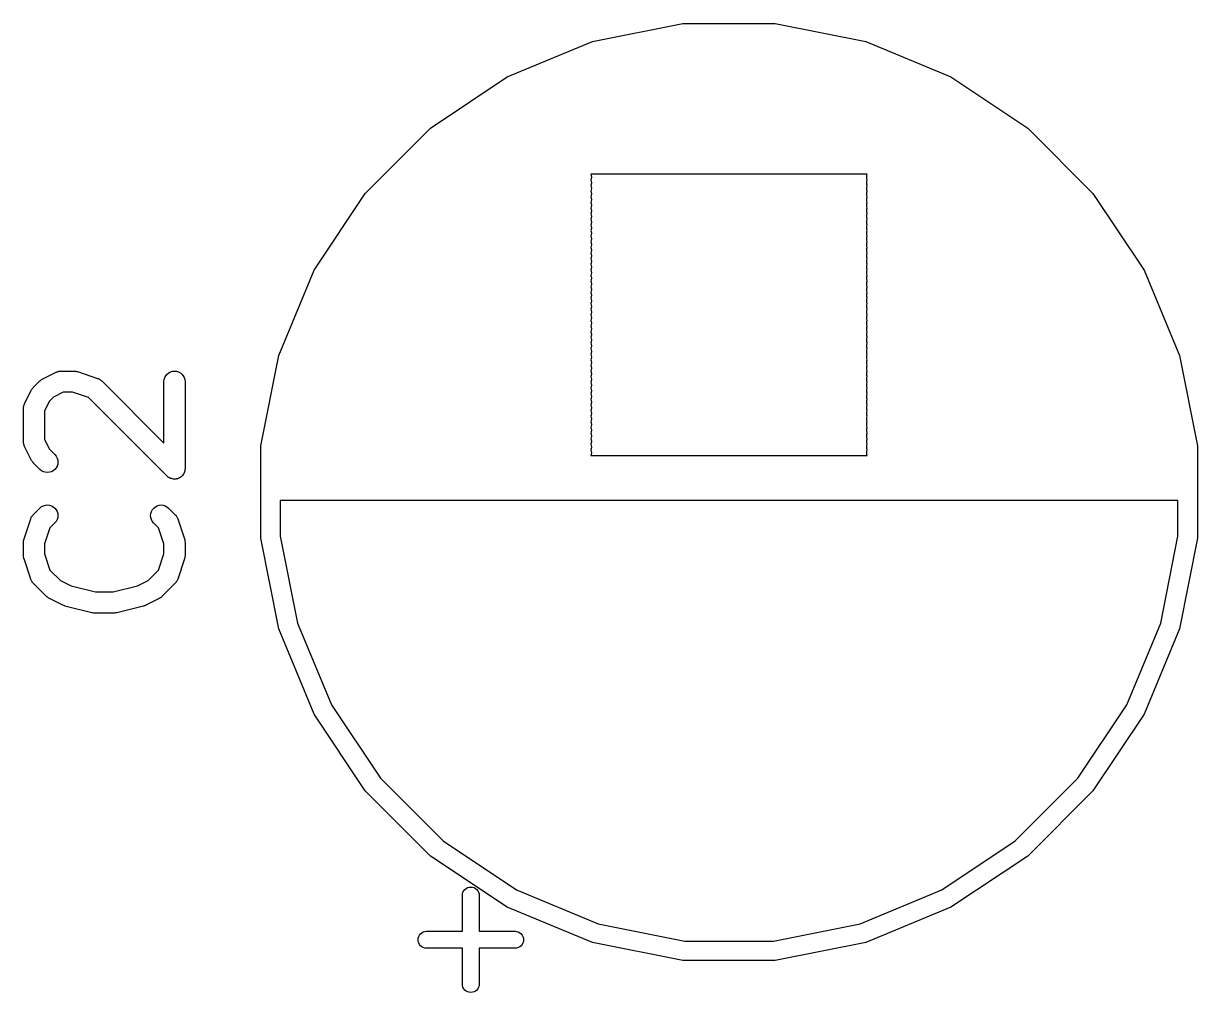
# Model space of a CAD drawing. Extents: x 2.32 to 8.97, y -5.76 to -1.53.
# Drawn here: x 6.9169 to 7.2458, y -3.2864 to -3.0149 of the extents above; entities that cross this region are included whole.
import ezdxf

# ---------------------------------------------------------------- set-up
doc = ezdxf.new("R2010")
doc.units = 0
doc.header["$MEASUREMENT"] = 0
doc.layers.add('BLACK', color=7, linetype='CONTINUOUS')

msp = doc.modelspace()

# ---------------------------------------------------------------- linework, layer by layer
at = {"layer": 'BLACK', "linetype": 'CONTINUOUS'}
for p, q in [((7.07631, -3.01998), (7.10167, -3.01493)), ((7.10167, -3.01493), (7.12753, -3.01493)), ((7.12753, -3.01493), (7.15289, -3.01998)), ((7.05243, -3.02987), (7.07631, -3.01998)), ((7.15289, -3.01998), (7.17677, -3.02987)), ((7.03093, -3.04424), (7.05243, -3.02987)), ((7.17677, -3.02987), (7.19827, -3.04424)), ((7.01265, -3.06252), (7.03093, -3.04424)), ((7.19827, -3.04424), (7.21655, -3.06252)), ((7.07588, -3.05717), (7.07598, -3.0575)), ((7.15332, -3.05717), (7.07588, -3.05717)), ((7.07598, -3.05842), (7.07588, -3.05875)), ((7.07588, -3.05875), (7.07598, -3.05907)), ((7.07598, -3.0575), (7.07603, -3.05796)), ((7.07603, -3.05796), (7.07598, -3.05842)), ((7.07598, -3.05907), (7.07603, -3.05953)), ((7.07603, -3.05953), (7.07598, -3.06)), ((7.15317, -3.05796), (7.15322, -3.0575)), ((7.15322, -3.05842), (7.15317, -3.05796)), ((7.15317, -3.05953), (7.15322, -3.05907)), ((7.15322, -3.06), (7.15317, -3.05953)), ((7.15322, -3.0575), (7.15332, -3.05717)), ((7.15332, -3.05875), (7.15322, -3.05842)), ((7.15322, -3.05907), (7.15332, -3.05875)), ((6.99828, -3.08401), (7.01265, -3.06252)), ((7.07598, -3.06), (7.07588, -3.06032)), ((7.07588, -3.06032), (7.07598, -3.06065)), ((7.07598, -3.06157), (7.07588, -3.0619)), ((7.07588, -3.0619), (7.07598, -3.06222)), ((7.07598, -3.06065), (7.07603, -3.06111)), ((7.07603, -3.06111), (7.07598, -3.06157)), ((7.07598, -3.06222), (7.07603, -3.06268)), ((7.07603, -3.06268), (7.07598, -3.06315)), ((7.15317, -3.06111), (7.15322, -3.06065)), ((7.15322, -3.06157), (7.15317, -3.06111)), ((7.15317, -3.06268), (7.15322, -3.06222)), ((7.15322, -3.06315), (7.15317, -3.06268)), ((7.15332, -3.06032), (7.15322, -3.06)), ((7.15322, -3.06065), (7.15332, -3.06032)), ((7.15332, -3.0619), (7.15322, -3.06157)), ((7.15322, -3.06222), (7.15332, -3.0619)), ((7.21655, -3.06252), (7.23092, -3.08401)), ((7.07598, -3.06315), (7.07588, -3.06347)), ((7.07588, -3.06347), (7.07598, -3.0638)), ((7.07598, -3.06472), (7.07588, -3.06505)), ((7.07588, -3.06505), (7.07598, -3.06537)), ((7.07598, -3.0638), (7.07603, -3.06426)), ((7.07603, -3.06426), (7.07598, -3.06472)), ((7.07598, -3.06537), (7.07603, -3.06583)), ((7.07603, -3.06583), (7.07598, -3.0663)), ((7.15317, -3.06426), (7.15322, -3.0638)), ((7.15322, -3.06472), (7.15317, -3.06426)), ((7.15317, -3.06583), (7.15322, -3.06537)), ((7.15322, -3.0663), (7.15317, -3.06583)), ((7.15332, -3.06347), (7.15322, -3.06315)), ((7.15322, -3.0638), (7.15332, -3.06347)), ((7.15332, -3.06505), (7.15322, -3.06472)), ((7.15322, -3.06537), (7.15332, -3.06505)), ((7.07598, -3.0663), (7.07588, -3.06662)), ((7.07588, -3.06662), (7.07598, -3.06694)), ((7.07598, -3.06787), (7.07588, -3.0682)), ((7.07588, -3.0682), (7.07598, -3.06852)), ((7.07598, -3.06945), (7.07588, -3.06977)), ((7.07598, -3.06694), (7.07603, -3.06741)), ((7.07603, -3.06741), (7.07598, -3.06787)), ((7.07598, -3.06852), (7.07603, -3.06898)), ((7.07603, -3.06898), (7.07598, -3.06945)), ((7.15317, -3.06741), (7.15322, -3.06694)), ((7.15322, -3.06787), (7.15317, -3.06741)), ((7.15317, -3.06898), (7.15322, -3.06852)), ((7.15322, -3.06945), (7.15317, -3.06898)), ((7.15332, -3.06662), (7.15322, -3.0663)), ((7.15322, -3.06694), (7.15332, -3.06662)), ((7.15332, -3.0682), (7.15322, -3.06787)), ((7.15322, -3.06852), (7.15332, -3.0682)), ((7.15332, -3.06977), (7.15322, -3.06945)), ((7.07588, -3.06977), (7.07598, -3.07009)), ((7.07598, -3.07102), (7.07588, -3.07134)), ((7.07588, -3.07134), (7.07598, -3.07167)), ((7.07598, -3.0726), (7.07588, -3.07292)), ((7.07598, -3.07009), (7.07603, -3.07056)), ((7.07603, -3.07056), (7.07598, -3.07102)), ((7.07598, -3.07167), (7.07603, -3.07213)), ((7.07603, -3.07213), (7.07598, -3.0726)), ((7.15317, -3.07056), (7.15322, -3.07009)), ((7.15322, -3.07102), (7.15317, -3.07056)), ((7.15317, -3.07213), (7.15322, -3.07167)), ((7.15322, -3.0726), (7.15317, -3.07213)), ((7.15322, -3.07009), (7.15332, -3.06977)), ((7.15332, -3.07134), (7.15322, -3.07102)), ((7.15322, -3.07167), (7.15332, -3.07134)), ((7.15332, -3.07292), (7.15322, -3.0726)), ((7.07588, -3.07292), (7.07598, -3.07324)), ((7.07598, -3.07417), (7.07588, -3.07449)), ((7.07588, -3.07449), (7.07598, -3.07482)), ((7.07598, -3.07574), (7.07588, -3.07607)), ((7.07598, -3.07324), (7.07603, -3.07371)), ((7.07603, -3.07371), (7.07598, -3.07417)), ((7.07598, -3.07482), (7.07603, -3.07528)), ((7.07603, -3.07528), (7.07598, -3.07574)), ((7.15317, -3.07371), (7.15322, -3.07324)), ((7.15322, -3.07417), (7.15317, -3.07371)), ((7.15317, -3.07528), (7.15322, -3.07482)), ((7.15322, -3.07574), (7.15317, -3.07528)), ((7.15322, -3.07324), (7.15332, -3.07292)), ((7.15332, -3.07449), (7.15322, -3.07417)), ((7.15322, -3.07482), (7.15332, -3.07449)), ((7.15332, -3.07607), (7.15322, -3.07574)), ((7.07588, -3.07607), (7.07598, -3.07639)), ((7.07598, -3.07732), (7.07588, -3.07764)), ((7.07588, -3.07764), (7.07598, -3.07797)), ((7.07598, -3.07889), (7.07588, -3.07922)), ((7.07588, -3.07922), (7.07598, -3.07954)), ((7.07598, -3.07639), (7.07603, -3.07686)), ((7.07603, -3.07686), (7.07598, -3.07732)), ((7.07598, -3.07797), (7.07603, -3.07843)), ((7.07603, -3.07843), (7.07598, -3.07889)), ((7.15317, -3.07686), (7.15322, -3.07639)), ((7.15322, -3.07732), (7.15317, -3.07686)), ((7.15317, -3.07843), (7.15322, -3.07797)), ((7.15322, -3.07889), (7.15317, -3.07843)), ((7.15322, -3.07639), (7.15332, -3.07607)), ((7.15332, -3.07764), (7.15322, -3.07732)), ((7.15322, -3.07797), (7.15332, -3.07764)), ((7.15332, -3.07922), (7.15322, -3.07889)), ((7.15322, -3.07954), (7.15332, -3.07922)), ((7.07598, -3.08047), (7.07588, -3.08079)), ((7.07588, -3.08079), (7.07598, -3.08112)), ((7.07598, -3.08204), (7.07588, -3.08237)), ((7.07588, -3.08237), (7.07598, -3.08269)), ((7.07598, -3.07954), (7.07603, -3.08001)), ((7.07603, -3.08001), (7.07598, -3.08047)), ((7.07598, -3.08112), (7.07603, -3.08158)), ((7.07603, -3.08158), (7.07598, -3.08204)), ((7.15317, -3.08001), (7.15322, -3.07954)), ((7.15322, -3.08047), (7.15317, -3.08001)), ((7.15317, -3.08158), (7.15322, -3.08112)), ((7.15322, -3.08204), (7.15317, -3.08158)), ((7.15332, -3.08079), (7.15322, -3.08047)), ((7.15322, -3.08112), (7.15332, -3.08079)), ((7.15332, -3.08237), (7.15322, -3.08204)), ((7.15322, -3.08269), (7.15332, -3.08237)), ((6.98839, -3.1079), (6.99828, -3.08401)), ((7.07598, -3.08362), (7.07588, -3.08394)), ((7.07588, -3.08394), (7.07598, -3.08427)), ((7.07598, -3.08519), (7.07588, -3.08552)), ((7.07588, -3.08552), (7.07598, -3.08584)), ((7.07598, -3.08269), (7.07603, -3.08316)), ((7.07603, -3.08316), (7.07598, -3.08362)), ((7.07598, -3.08427), (7.07603, -3.08473)), ((7.07603, -3.08473), (7.07598, -3.08519)), ((7.07598, -3.08584), (7.07603, -3.08631)), ((7.15317, -3.08316), (7.15322, -3.08269)), ((7.15322, -3.08362), (7.15317, -3.08316)), ((7.15317, -3.08473), (7.15322, -3.08427)), ((7.15322, -3.08519), (7.15317, -3.08473)), ((7.15317, -3.08631), (7.15322, -3.08584)), ((7.15332, -3.08394), (7.15322, -3.08362)), ((7.15322, -3.08427), (7.15332, -3.08394)), ((7.15332, -3.08552), (7.15322, -3.08519)), ((7.15322, -3.08584), (7.15332, -3.08552)), ((7.23092, -3.08401), (7.24081, -3.1079)), ((7.07598, -3.08677), (7.07588, -3.08709)), ((7.07588, -3.08709), (7.07598, -3.08742)), ((7.07598, -3.08834), (7.07588, -3.08867)), ((7.07588, -3.08867), (7.07598, -3.08899)), ((7.07603, -3.08631), (7.07598, -3.08677)), ((7.07598, -3.08742), (7.07603, -3.08788)), ((7.07603, -3.08788), (7.07598, -3.08834)), ((7.07598, -3.08899), (7.07603, -3.08946)), ((7.15322, -3.08677), (7.15317, -3.08631)), ((7.15317, -3.08788), (7.15322, -3.08742)), ((7.15322, -3.08834), (7.15317, -3.08788)), ((7.15317, -3.08946), (7.15322, -3.08899)), ((7.15332, -3.08709), (7.15322, -3.08677)), ((7.15322, -3.08742), (7.15332, -3.08709)), ((7.15332, -3.08867), (7.15322, -3.08834)), ((7.15322, -3.08899), (7.15332, -3.08867)), ((7.07598, -3.08992), (7.07588, -3.09024)), ((7.07588, -3.09024), (7.07598, -3.09057)), ((7.07598, -3.09149), (7.07588, -3.09182)), ((7.07588, -3.09182), (7.07598, -3.09214)), ((7.07603, -3.08946), (7.07598, -3.08992)), ((7.07598, -3.09057), (7.07603, -3.09103)), ((7.07603, -3.09103), (7.07598, -3.09149)), ((7.07598, -3.09214), (7.07603, -3.0926)), ((7.15322, -3.08992), (7.15317, -3.08946)), ((7.15317, -3.09103), (7.15322, -3.09057)), ((7.15322, -3.09149), (7.15317, -3.09103)), ((7.15317, -3.0926), (7.15322, -3.09214)), ((7.15332, -3.09024), (7.15322, -3.08992)), ((7.15322, -3.09057), (7.15332, -3.09024)), ((7.15332, -3.09182), (7.15322, -3.09149)), ((7.15322, -3.09214), (7.15332, -3.09182)), ((7.07598, -3.09307), (7.07588, -3.09339)), ((7.07588, -3.09339), (7.07598, -3.09372)), ((7.07598, -3.09464), (7.07588, -3.09497)), ((7.07588, -3.09497), (7.07598, -3.09529)), ((7.07603, -3.0926), (7.07598, -3.09307)), ((7.07598, -3.09372), (7.07603, -3.09418)), ((7.07603, -3.09418), (7.07598, -3.09464)), ((7.07598, -3.09529), (7.07603, -3.09575)), ((7.07603, -3.09575), (7.07598, -3.09622)), ((7.15322, -3.09307), (7.15317, -3.0926)), ((7.15317, -3.09418), (7.15322, -3.09372)), ((7.15322, -3.09464), (7.15317, -3.09418)), ((7.15317, -3.09575), (7.15322, -3.09529)), ((7.15322, -3.09622), (7.15317, -3.09575)), ((7.15332, -3.09339), (7.15322, -3.09307)), ((7.15322, -3.09372), (7.15332, -3.09339)), ((7.15332, -3.09497), (7.15322, -3.09464)), ((7.15322, -3.09529), (7.15332, -3.09497)), ((7.07598, -3.09622), (7.07588, -3.09654)), ((7.07588, -3.09654), (7.07598, -3.09687)), ((7.07598, -3.09779), (7.07588, -3.09812)), ((7.07588, -3.09812), (7.07598, -3.09844)), ((7.07598, -3.09687), (7.07603, -3.09733)), ((7.07603, -3.09733), (7.07598, -3.09779)), ((7.07598, -3.09844), (7.07603, -3.0989)), ((7.07603, -3.0989), (7.07598, -3.09937)), ((7.15317, -3.09733), (7.15322, -3.09687)), ((7.15322, -3.09779), (7.15317, -3.09733)), ((7.15317, -3.0989), (7.15322, -3.09844)), ((7.15322, -3.09937), (7.15317, -3.0989)), ((7.15332, -3.09654), (7.15322, -3.09622)), ((7.15322, -3.09687), (7.15332, -3.09654)), ((7.15332, -3.09812), (7.15322, -3.09779)), ((7.15322, -3.09844), (7.15332, -3.09812)), ((7.07598, -3.09937), (7.07588, -3.09969)), ((7.07588, -3.09969), (7.07598, -3.10002)), ((7.07598, -3.10094), (7.07588, -3.10127)), ((7.07588, -3.10127), (7.07598, -3.10159)), ((7.07598, -3.10002), (7.07603, -3.10048)), ((7.07603, -3.10048), (7.07598, -3.10094)), ((7.07598, -3.10159), (7.07603, -3.10205)), ((7.07603, -3.10205), (7.07598, -3.10252)), ((7.15317, -3.10048), (7.15322, -3.10002)), ((7.15322, -3.10094), (7.15317, -3.10048)), ((7.15317, -3.10205), (7.15322, -3.10159)), ((7.15322, -3.10252), (7.15317, -3.10205)), ((7.15332, -3.09969), (7.15322, -3.09937)), ((7.15322, -3.10002), (7.15332, -3.09969)), ((7.15332, -3.10127), (7.15322, -3.10094)), ((7.15322, -3.10159), (7.15332, -3.10127)), ((7.07598, -3.10252), (7.07588, -3.10284)), ((7.07588, -3.10284), (7.07598, -3.10317)), ((7.07598, -3.10409), (7.07588, -3.10442)), ((7.07588, -3.10442), (7.07598, -3.10474)), ((7.07598, -3.10317), (7.07603, -3.10363)), ((7.07603, -3.10363), (7.07598, -3.10409)), ((7.07598, -3.10474), (7.07603, -3.1052)), ((7.07603, -3.1052), (7.07598, -3.10567)), ((7.15317, -3.10363), (7.15322, -3.10317)), ((7.15322, -3.10409), (7.15317, -3.10363)), ((7.15317, -3.1052), (7.15322, -3.10474)), ((7.15322, -3.10567), (7.15317, -3.1052)), ((7.15332, -3.10284), (7.15322, -3.10252)), ((7.15322, -3.10317), (7.15332, -3.10284)), ((7.15332, -3.10442), (7.15322, -3.10409)), ((7.15322, -3.10474), (7.15332, -3.10442)), ((6.98335, -3.13326), (6.98839, -3.1079)), ((7.07598, -3.10567), (7.07588, -3.10599)), ((7.07588, -3.10599), (7.07598, -3.10631)), ((7.07598, -3.10724), (7.07588, -3.10757)), ((7.07588, -3.10757), (7.07598, -3.10789)), ((7.07598, -3.10882), (7.07588, -3.10914)), ((7.07598, -3.10631), (7.07603, -3.10678)), ((7.07603, -3.10678), (7.07598, -3.10724)), ((7.07598, -3.10789), (7.07603, -3.10835)), ((7.07603, -3.10835), (7.07598, -3.10882)), ((7.15317, -3.10678), (7.15322, -3.10631)), ((7.15322, -3.10724), (7.15317, -3.10678)), ((7.15317, -3.10835), (7.15322, -3.10789)), ((7.15322, -3.10882), (7.15317, -3.10835)), ((7.15332, -3.10599), (7.15322, -3.10567)), ((7.15322, -3.10631), (7.15332, -3.10599)), ((7.15332, -3.10757), (7.15322, -3.10724)), ((7.15322, -3.10789), (7.15332, -3.10757)), ((7.15332, -3.10914), (7.15322, -3.10882)), ((7.24081, -3.1079), (7.24585, -3.13326)), ((7.07588, -3.10914), (7.07598, -3.10946)), ((7.07598, -3.11039), (7.07588, -3.11071)), ((7.07588, -3.11071), (7.07598, -3.11104)), ((7.07598, -3.11197), (7.07588, -3.11229)), ((7.07598, -3.10946), (7.07603, -3.10993)), ((7.07603, -3.10993), (7.07598, -3.11039)), ((7.07598, -3.11104), (7.07603, -3.1115)), ((7.07603, -3.1115), (7.07598, -3.11197)), ((7.15317, -3.10993), (7.15322, -3.10946)), ((7.15322, -3.11039), (7.15317, -3.10993)), ((7.15317, -3.1115), (7.15322, -3.11104)), ((7.15322, -3.11197), (7.15317, -3.1115)), ((7.15322, -3.10946), (7.15332, -3.10914)), ((7.15332, -3.11071), (7.15322, -3.11039)), ((7.15322, -3.11104), (7.15332, -3.11071)), ((7.15332, -3.11229), (7.15322, -3.11197)), ((6.9196, -3.11692), (6.92147, -3.11504)), ((6.92147, -3.11504), (6.9215, -3.11501)), ((6.9215, -3.11501), (6.92163, -3.11491)), ((6.92163, -3.11491), (6.92175, -3.11479)), ((6.92175, -3.11479), (6.92186, -3.11473)), ((6.92186, -3.11473), (6.92195, -3.11465)), ((6.92195, -3.11465), (6.9221, -3.11458)), ((6.9221, -3.11458), (6.92224, -3.11449)), ((6.92224, -3.11449), (6.92599, -3.11261)), ((6.92599, -3.11261), (6.92603, -3.11259)), ((6.92603, -3.11259), (6.92611, -3.11256)), ((6.92611, -3.11256), (6.92619, -3.11252)), ((6.92619, -3.11252), (6.92638, -3.11247)), ((6.92638, -3.11247), (6.92657, -3.1124)), ((6.92657, -3.1124), (6.92665, -3.11238)), ((6.92665, -3.11238), (6.92674, -3.11236)), ((6.92674, -3.11236), (6.92694, -3.11234)), ((6.92694, -3.11234), (6.92714, -3.11231)), ((6.92714, -3.11231), (6.92722, -3.11231)), ((6.92722, -3.11231), (6.92731, -3.1123)), ((6.92731, -3.1123), (6.93106, -3.1123)), ((6.93106, -3.1123), (6.9311, -3.1123)), ((6.9311, -3.1123), (6.93127, -3.11232)), ((6.93127, -3.11232), (6.93143, -3.11232)), ((6.93143, -3.11232), (6.93155, -3.11235)), ((6.93155, -3.11235), (6.93167, -3.11237)), ((6.93167, -3.11237), (6.93183, -3.11242)), ((6.93183, -3.11242), (6.93199, -3.11245)), ((6.93199, -3.11245), (6.93762, -3.11433)), ((6.93762, -3.11433), (6.93766, -3.11434)), ((6.93766, -3.11434), (6.93774, -3.11438)), ((6.93774, -3.11438), (6.93782, -3.1144)), ((6.93782, -3.1144), (6.938, -3.1145)), ((6.938, -3.1145), (6.93818, -3.11458)), ((6.93818, -3.11458), (6.93825, -3.11463)), ((6.93825, -3.11463), (6.93833, -3.11467)), ((6.93833, -3.11467), (6.93848, -3.1148)), ((6.93848, -3.1148), (6.93865, -3.11492)), ((6.93865, -3.11492), (6.93871, -3.11499)), ((6.93871, -3.11499), (6.93877, -3.11504)), ((6.93877, -3.11504), (6.95623, -3.1325)), ((6.95623, -3.11521), (6.95629, -3.11464)), ((6.95623, -3.11525), (6.95623, -3.11521)), ((6.95623, -3.1325), (6.95623, -3.11525)), ((6.95629, -3.11464), (6.95647, -3.11409)), ((6.95647, -3.11409), (6.95675, -3.11359)), ((6.95675, -3.11359), (6.95712, -3.11314)), ((6.95712, -3.11314), (6.95757, -3.11278)), ((6.95757, -3.11278), (6.95808, -3.11252)), ((6.95808, -3.11252), (6.95863, -3.11235)), ((6.95863, -3.11235), (6.9592, -3.1123)), ((6.9592, -3.1123), (6.95978, -3.11236)), ((6.95978, -3.11236), (6.96033, -3.11253)), ((6.96033, -3.11253), (6.96083, -3.11281)), ((6.96083, -3.11281), (6.96128, -3.11317)), ((6.96128, -3.11317), (6.96164, -3.11362)), ((6.96164, -3.11362), (6.96191, -3.11413)), ((6.96191, -3.11413), (6.96208, -3.11468)), ((6.96208, -3.11468), (6.96213, -3.11525)), ((6.96213, -3.11525), (6.96213, -3.13963)), ((7.07588, -3.11229), (7.07598, -3.11261)), ((7.07598, -3.11354), (7.07588, -3.11386)), ((7.07588, -3.11386), (7.07598, -3.11419)), ((7.07598, -3.11512), (7.07588, -3.11544)), ((7.07588, -3.11544), (7.07598, -3.11576)), ((7.07598, -3.11261), (7.07603, -3.11308)), ((7.07603, -3.11308), (7.07598, -3.11354)), ((7.07598, -3.11419), (7.07603, -3.11465)), ((7.07603, -3.11465), (7.07598, -3.11512)), ((7.15317, -3.11308), (7.15322, -3.11261)), ((7.15322, -3.11354), (7.15317, -3.11308)), ((7.15317, -3.11465), (7.15322, -3.11419)), ((7.15322, -3.11512), (7.15317, -3.11465)), ((7.15322, -3.11261), (7.15332, -3.11229)), ((7.15332, -3.11386), (7.15322, -3.11354)), ((7.15322, -3.11419), (7.15332, -3.11386)), ((7.15332, -3.11544), (7.15322, -3.11512)), ((7.15322, -3.11576), (7.15332, -3.11544)), ((6.91717, -3.12143), (6.91905, -3.11768)), ((6.91905, -3.11768), (6.91906, -3.11765)), ((6.91906, -3.11765), (6.91915, -3.11751)), ((6.91915, -3.11751), (6.91923, -3.11736)), ((6.91923, -3.11736), (6.91931, -3.11727)), ((6.91931, -3.11727), (6.91938, -3.11716)), ((6.91938, -3.11716), (6.91949, -3.11704)), ((6.91949, -3.11704), (6.9196, -3.11692)), ((6.92801, -3.11821), (6.92531, -3.11956)), ((6.93058, -3.11821), (6.92801, -3.11821)), ((6.93509, -3.11971), (6.93058, -3.11821)), ((7.07598, -3.11669), (7.07588, -3.11701)), ((7.07588, -3.11701), (7.07598, -3.11734)), ((7.07598, -3.11826), (7.07588, -3.11861)), ((7.07588, -3.11861), (7.07598, -3.11895)), ((7.07598, -3.11576), (7.07603, -3.11623)), ((7.07603, -3.11623), (7.07598, -3.11669)), ((7.07598, -3.11734), (7.07603, -3.1178)), ((7.07603, -3.1178), (7.07598, -3.11826)), ((7.15317, -3.11623), (7.15322, -3.11576)), ((7.15322, -3.11669), (7.15317, -3.11623)), ((7.15317, -3.1178), (7.15322, -3.11734)), ((7.15322, -3.11826), (7.15317, -3.1178)), ((7.15332, -3.11701), (7.15322, -3.11669)), ((7.15322, -3.11734), (7.15332, -3.11701)), ((7.15332, -3.11861), (7.15322, -3.11826)), ((7.15322, -3.11895), (7.15332, -3.11861)), ((6.91692, -3.12214), (6.91695, -3.12206)), ((6.91695, -3.12206), (6.91696, -3.12197)), ((6.91696, -3.12197), (6.91704, -3.12178)), ((6.91704, -3.12178), (6.9171, -3.12159)), ((6.9171, -3.12159), (6.91714, -3.12151)), ((6.91714, -3.12151), (6.91717, -3.12143)), ((6.92411, -3.12075), (6.92276, -3.12345)), ((6.92531, -3.11956), (6.92411, -3.12075)), ((6.95709, -3.14171), (6.93509, -3.11971)), ((7.07598, -3.11988), (7.07588, -3.1202)), ((7.07588, -3.1202), (7.07598, -3.12053)), ((7.07598, -3.12145), (7.07588, -3.12178)), ((7.07588, -3.12178), (7.07598, -3.1221)), ((7.07598, -3.11895), (7.07603, -3.11942)), ((7.07603, -3.11942), (7.07598, -3.11988)), ((7.07598, -3.12053), (7.07603, -3.12099)), ((7.07603, -3.12099), (7.07598, -3.12145)), ((7.07598, -3.1221), (7.07603, -3.12257)), ((7.15317, -3.11942), (7.15322, -3.11895)), ((7.15322, -3.11988), (7.15317, -3.11942)), ((7.15317, -3.12099), (7.15322, -3.12053)), ((7.15322, -3.12145), (7.15317, -3.12099)), ((7.15317, -3.12257), (7.15322, -3.1221)), ((7.15332, -3.1202), (7.15322, -3.11988)), ((7.15322, -3.12053), (7.15332, -3.1202)), ((7.15332, -3.12178), (7.15322, -3.12145)), ((7.15322, -3.1221), (7.15332, -3.12178)), ((6.91686, -3.12271), (6.91687, -3.12263)), ((6.91686, -3.12275), (6.91686, -3.12271)), ((6.91686, -3.13213), (6.91686, -3.12275)), ((6.91687, -3.12254), (6.9169, -3.12234)), ((6.91687, -3.12263), (6.91687, -3.12254)), ((6.9169, -3.12234), (6.91692, -3.12214)), ((6.92276, -3.12345), (6.92276, -3.13143)), ((7.07598, -3.12303), (7.07588, -3.12335)), ((7.07588, -3.12335), (7.07598, -3.12368)), ((7.07598, -3.1246), (7.07588, -3.12493)), ((7.07588, -3.12493), (7.07598, -3.12525)), ((7.07603, -3.12257), (7.07598, -3.12303)), ((7.07598, -3.12368), (7.07603, -3.12414)), ((7.07603, -3.12414), (7.07598, -3.1246)), ((7.07598, -3.12525), (7.07603, -3.12571)), ((7.15322, -3.12303), (7.15317, -3.12257)), ((7.15317, -3.12414), (7.15322, -3.12368)), ((7.15322, -3.1246), (7.15317, -3.12414)), ((7.15317, -3.12571), (7.15322, -3.12525)), ((7.15332, -3.12335), (7.15322, -3.12303)), ((7.15322, -3.12368), (7.15332, -3.12335)), ((7.15332, -3.12493), (7.15322, -3.1246)), ((7.15322, -3.12525), (7.15332, -3.12493)), ((7.07598, -3.12618), (7.07588, -3.1265)), ((7.07588, -3.1265), (7.07598, -3.12683)), ((7.07598, -3.12775), (7.07588, -3.12808)), ((7.07588, -3.12808), (7.07598, -3.1284)), ((7.07603, -3.12571), (7.07598, -3.12618)), ((7.07598, -3.12683), (7.07603, -3.12729)), ((7.07603, -3.12729), (7.07598, -3.12775)), ((7.07598, -3.1284), (7.07603, -3.12886)), ((7.15322, -3.12618), (7.15317, -3.12571)), ((7.15317, -3.12729), (7.15322, -3.12683)), ((7.15322, -3.12775), (7.15317, -3.12729)), ((7.15317, -3.12886), (7.15322, -3.1284)), ((7.15332, -3.1265), (7.15322, -3.12618)), ((7.15322, -3.12683), (7.15332, -3.1265)), ((7.15332, -3.12808), (7.15322, -3.12775)), ((7.15322, -3.1284), (7.15332, -3.12808)), ((6.92276, -3.13143), (6.92411, -3.13413)), ((7.07598, -3.12933), (7.07588, -3.12965)), ((7.07588, -3.12965), (7.07598, -3.12998)), ((7.07598, -3.1309), (7.07588, -3.13123)), ((7.07588, -3.13123), (7.07598, -3.13155)), ((7.07603, -3.12886), (7.07598, -3.12933)), ((7.07598, -3.12998), (7.07603, -3.13044)), ((7.07603, -3.13044), (7.07598, -3.1309)), ((7.07598, -3.13155), (7.07603, -3.13201)), ((7.15322, -3.12933), (7.15317, -3.12886)), ((7.15317, -3.13044), (7.15322, -3.12998)), ((7.15322, -3.1309), (7.15317, -3.13044)), ((7.15317, -3.13201), (7.15322, -3.13155)), ((7.15332, -3.12965), (7.15322, -3.12933)), ((7.15322, -3.12998), (7.15332, -3.12965)), ((7.15332, -3.13123), (7.15322, -3.1309)), ((7.15322, -3.13155), (7.15332, -3.13123)), ((6.91687, -3.13221), (6.91686, -3.13213)), ((6.91686, -3.1323), (6.91687, -3.13221)), ((6.9169, -3.1325), (6.91686, -3.1323)), ((6.91692, -3.1327), (6.9169, -3.1325)), ((6.91694, -3.13278), (6.91692, -3.1327)), ((6.91695, -3.13287), (6.91694, -3.13278)), ((6.91702, -3.13306), (6.91695, -3.13287)), ((6.91708, -3.13325), (6.91702, -3.13306)), ((6.91712, -3.13333), (6.91708, -3.13325)), ((6.91715, -3.13341), (6.91712, -3.13333)), ((6.91717, -3.13345), (6.91715, -3.13341)), ((6.91905, -3.1372), (6.91717, -3.13345)), ((6.92411, -3.13413), (6.92565, -3.13566)), ((6.98335, -3.15911), (6.98335, -3.13326)), ((7.07598, -3.13248), (7.07588, -3.1328)), ((7.07588, -3.1328), (7.07598, -3.13313)), ((7.07598, -3.13405), (7.07588, -3.13438)), ((7.07588, -3.13438), (7.07598, -3.1347)), ((7.07603, -3.13201), (7.07598, -3.13248)), ((7.07598, -3.13313), (7.07603, -3.13359)), ((7.07603, -3.13359), (7.07598, -3.13405)), ((7.07598, -3.1347), (7.07603, -3.13516)), ((7.07603, -3.13516), (7.07598, -3.13563)), ((7.15322, -3.13248), (7.15317, -3.13201)), ((7.15317, -3.13359), (7.15322, -3.13313)), ((7.15322, -3.13405), (7.15317, -3.13359)), ((7.15317, -3.13516), (7.15322, -3.1347)), ((7.15322, -3.13563), (7.15317, -3.13516)), ((7.15332, -3.1328), (7.15322, -3.13248)), ((7.15322, -3.13313), (7.15332, -3.1328)), ((7.15332, -3.13438), (7.15322, -3.13405)), ((7.15322, -3.1347), (7.15332, -3.13438)), ((7.24585, -3.13326), (7.24585, -3.15911)), ((6.91913, -3.13734), (6.91905, -3.1372)), ((6.91921, -3.13748), (6.91913, -3.13734)), ((6.91929, -3.13758), (6.91921, -3.13748)), ((6.91935, -3.13768), (6.91929, -3.13758)), ((6.91947, -3.13781), (6.91935, -3.13768)), ((6.91957, -3.13793), (6.91947, -3.13781)), ((6.9196, -3.13796), (6.91957, -3.13793)), ((6.92147, -3.13984), (6.9196, -3.13796)), ((6.92565, -3.13566), (6.92568, -3.13569)), ((6.92568, -3.13569), (6.92604, -3.13614)), ((6.92604, -3.13614), (6.9263, -3.13665)), ((6.92645, -3.13835), (6.92628, -3.1389)), ((6.9263, -3.13665), (6.92646, -3.13721)), ((6.92651, -3.13778), (6.92645, -3.13835)), ((6.92646, -3.13721), (6.92651, -3.13778)), ((7.07598, -3.13563), (7.07588, -3.13595)), ((7.07588, -3.13595), (7.15332, -3.13595)), ((7.15332, -3.13595), (7.15322, -3.13563)), ((6.92192, -3.1402), (6.92147, -3.13984)), ((6.92243, -3.14048), (6.92192, -3.1402)), ((6.92298, -3.14065), (6.92243, -3.14048)), ((6.92355, -3.1407), (6.92298, -3.14065)), ((6.92412, -3.14065), (6.92355, -3.1407)), ((6.92468, -3.14048), (6.92412, -3.14065)), ((6.92519, -3.14022), (6.92468, -3.14048)), ((6.92563, -3.13985), (6.92519, -3.14022)), ((6.926, -3.13941), (6.92563, -3.13985)), ((6.92628, -3.1389), (6.926, -3.13941)), ((6.95731, -3.14189), (6.95709, -3.14171)), ((6.96125, -3.14174), (6.96103, -3.14191)), ((6.96126, -3.14173), (6.96125, -3.14173)), ((6.96125, -3.14173), (6.96125, -3.14174)), ((6.96143, -3.14151), (6.96126, -3.14173)), ((6.96162, -3.14129), (6.96143, -3.14151)), ((6.96176, -3.14104), (6.96162, -3.14129)), ((6.96162, -3.14129), (6.96162, -3.14129)), ((6.96162, -3.14129), (6.96162, -3.14129)), ((6.9619, -3.14079), (6.96176, -3.14104)), ((6.96199, -3.14051), (6.9619, -3.14078)), ((6.9619, -3.14078), (6.9619, -3.14078)), ((6.9619, -3.14078), (6.9619, -3.14079)), ((6.96207, -3.14024), (6.96199, -3.14051)), ((6.9621, -3.13995), (6.96207, -3.14023)), ((6.96207, -3.14023), (6.96207, -3.14023)), ((6.96207, -3.14023), (6.96207, -3.14024)), ((6.96213, -3.13967), (6.9621, -3.13995)), ((6.96213, -3.13963), (6.96213, -3.13966)), ((6.96213, -3.13966), (6.96213, -3.13966)), ((6.96213, -3.13966), (6.96213, -3.13966)), ((6.96213, -3.13966), (6.96213, -3.13967)), ((6.95753, -3.14207), (6.95731, -3.14189)), ((6.95754, -3.14208), (6.95753, -3.14207)), ((6.95779, -3.14221), (6.95754, -3.14208)), ((6.95754, -3.14208), (6.95754, -3.14208)), ((6.95804, -3.14235), (6.95779, -3.14221)), ((6.95805, -3.14235), (6.95804, -3.14235)), ((6.95804, -3.14235), (6.95804, -3.14235)), ((6.95832, -3.14243), (6.95805, -3.14235)), ((6.95859, -3.14252), (6.95832, -3.14243)), ((6.9586, -3.14252), (6.95859, -3.14252)), ((6.95859, -3.14252), (6.95859, -3.14252)), ((6.95888, -3.14255), (6.9586, -3.14252)), ((6.95916, -3.14258), (6.95888, -3.14255)), ((6.95917, -3.14258), (6.95916, -3.14258)), ((6.95945, -3.14255), (6.95917, -3.14258)), ((6.95917, -3.14258), (6.95917, -3.14258)), ((6.95974, -3.14253), (6.95945, -3.14255)), ((6.95975, -3.14252), (6.95974, -3.14252)), ((6.95974, -3.14252), (6.95974, -3.14253)), ((6.96002, -3.14244), (6.95975, -3.14252)), ((6.96029, -3.14236), (6.96002, -3.14244)), ((6.9603, -3.14236), (6.96029, -3.14236)), ((6.96029, -3.14236), (6.96029, -3.14236)), ((6.96055, -3.14222), (6.9603, -3.14236)), ((6.9608, -3.1421), (6.96055, -3.14222)), ((6.96081, -3.14209), (6.9608, -3.14209)), ((6.9608, -3.14209), (6.9608, -3.1421)), ((6.96103, -3.14191), (6.96081, -3.14209)), ((6.9196, -3.15254), (6.92147, -3.15066)), ((6.92147, -3.15066), (6.9215, -3.15063)), ((6.9215, -3.15063), (6.92195, -3.15027)), ((6.92195, -3.15027), (6.92246, -3.15001)), ((6.92246, -3.15001), (6.92302, -3.14985)), ((6.92302, -3.14985), (6.92359, -3.1498)), ((6.92359, -3.1498), (6.92417, -3.14986)), ((6.92417, -3.14986), (6.92472, -3.15003)), ((6.92472, -3.15003), (6.92522, -3.15031)), ((6.92522, -3.15031), (6.92566, -3.15068)), ((6.92566, -3.15068), (6.92603, -3.15112)), ((6.92603, -3.15112), (6.9263, -3.15163)), ((6.9263, -3.15163), (6.92646, -3.15219)), ((6.95254, -3.15215), (6.95271, -3.1516)), ((6.95271, -3.1516), (6.95299, -3.15109)), ((6.95299, -3.15109), (6.95336, -3.15065)), ((6.95336, -3.15065), (6.95381, -3.15028)), ((6.95381, -3.15028), (6.95432, -3.15002)), ((6.95432, -3.15002), (6.95487, -3.14985)), ((6.95487, -3.14985), (6.95544, -3.1498)), ((6.95544, -3.1498), (6.95602, -3.14985)), ((6.95602, -3.14985), (6.95657, -3.15002)), ((6.95657, -3.15002), (6.95707, -3.1503)), ((6.95707, -3.1503), (6.95752, -3.15066)), ((6.95752, -3.15066), (6.9594, -3.15254)), ((6.98883, -3.14855), (6.98883, -3.15857)), ((7.24037, -3.14855), (6.98883, -3.14855)), ((7.24037, -3.15857), (7.24037, -3.14855)), ((6.91701, -3.15931), (6.91889, -3.15369)), ((6.91889, -3.15369), (6.9189, -3.15365)), ((6.9189, -3.15365), (6.91894, -3.15357)), ((6.91894, -3.15357), (6.91896, -3.15349)), ((6.91896, -3.15349), (6.91906, -3.15331)), ((6.91906, -3.15331), (6.91914, -3.15313)), ((6.91914, -3.15313), (6.91919, -3.15306)), ((6.91919, -3.15306), (6.91923, -3.15298)), ((6.91923, -3.15298), (6.91936, -3.15283)), ((6.91936, -3.15283), (6.91948, -3.15266)), ((6.91948, -3.15266), (6.91954, -3.1526)), ((6.91954, -3.1526), (6.9196, -3.15254)), ((6.92565, -3.15484), (6.92427, -3.15622)), ((6.92602, -3.15439), (6.92565, -3.15484)), ((6.92629, -3.15388), (6.92602, -3.15439)), ((6.92646, -3.15333), (6.92629, -3.15388)), ((6.92646, -3.15219), (6.92651, -3.15276)), ((6.92651, -3.15276), (6.92646, -3.15333)), ((6.95248, -3.15272), (6.95254, -3.15215)), ((6.95253, -3.15329), (6.95248, -3.15272)), ((6.95269, -3.15385), (6.95253, -3.15329)), ((6.95296, -3.15436), (6.95269, -3.15385)), ((6.95332, -3.15481), (6.95296, -3.15436)), ((6.95334, -3.15484), (6.95332, -3.15481)), ((6.95473, -3.15622), (6.95334, -3.15484)), ((6.9594, -3.15254), (6.95942, -3.15257)), ((6.95942, -3.15257), (6.95948, -3.15263)), ((6.95948, -3.15263), (6.95954, -3.15269)), ((6.95954, -3.15269), (6.95966, -3.15286)), ((6.95966, -3.15286), (6.95978, -3.15302)), ((6.95978, -3.15302), (6.95982, -3.15309)), ((6.95982, -3.15309), (6.95987, -3.15316)), ((6.95987, -3.15316), (6.95996, -3.15335)), ((6.95996, -3.15335), (6.96005, -3.15353)), ((6.96005, -3.15353), (6.96007, -3.15361)), ((6.96007, -3.15361), (6.96011, -3.15369)), ((6.96011, -3.15369), (6.96198, -3.15931)), ((6.92427, -3.15622), (6.92276, -3.16073)), ((6.95623, -3.16073), (6.95473, -3.15622)), ((6.91686, -3.16021), (6.91688, -3.16004)), ((6.91686, -3.16025), (6.91686, -3.16021)), ((6.91686, -3.164), (6.91686, -3.16025)), ((6.91688, -3.15988), (6.91691, -3.15976)), ((6.91688, -3.16004), (6.91688, -3.15988)), ((6.91691, -3.15976), (6.91692, -3.15963)), ((6.91692, -3.15963), (6.91697, -3.15948)), ((6.91697, -3.15948), (6.91701, -3.15931)), ((6.92276, -3.16073), (6.92276, -3.16352)), ((6.95623, -3.16352), (6.95623, -3.16073)), ((6.96198, -3.15931), (6.962, -3.15935)), ((6.962, -3.15935), (6.96203, -3.15952)), ((6.96203, -3.15952), (6.96208, -3.15967)), ((6.96208, -3.15967), (6.96209, -3.1598)), ((6.96209, -3.1598), (6.96212, -3.15992)), ((6.96212, -3.15992), (6.96212, -3.16008)), ((6.96212, -3.16008), (6.96213, -3.16025)), ((6.96213, -3.16025), (6.96213, -3.164)), ((6.98839, -3.18447), (6.98335, -3.15911)), ((6.98883, -3.15857), (6.99366, -3.18287)), ((7.23554, -3.18287), (7.24037, -3.15857)), ((7.24585, -3.15911), (7.24081, -3.18447)), ((6.91688, -3.16416), (6.91686, -3.164)), ((6.91688, -3.16433), (6.91688, -3.16416)), ((6.9169, -3.16445), (6.91688, -3.16433)), ((6.91692, -3.16457), (6.9169, -3.16445)), ((6.91696, -3.16473), (6.91692, -3.16457)), ((6.917, -3.16489), (6.91696, -3.16473)), ((6.92276, -3.16352), (6.92427, -3.16803)), ((6.95473, -3.16803), (6.95623, -3.16352)), ((6.96202, -3.16477), (6.96198, -3.16493)), ((6.96207, -3.16461), (6.96202, -3.16477)), ((6.96208, -3.16449), (6.96207, -3.16461)), ((6.96211, -3.16437), (6.96208, -3.16449)), ((6.96212, -3.1642), (6.96211, -3.16437)), ((6.96213, -3.16404), (6.96212, -3.1642)), ((6.96213, -3.164), (6.96213, -3.16404)), ((6.91701, -3.16493), (6.917, -3.16489)), ((6.91889, -3.17056), (6.91701, -3.16493)), ((6.92427, -3.16803), (6.92719, -3.17094)), ((6.95181, -3.17094), (6.95473, -3.16803)), ((6.96198, -3.16493), (6.96011, -3.17056)), ((6.91892, -3.17063), (6.91889, -3.17056)), ((6.91894, -3.17072), (6.91892, -3.17063)), ((6.91904, -3.1709), (6.91894, -3.17072)), ((6.91912, -3.17108), (6.91904, -3.1709)), ((6.91917, -3.17115), (6.91912, -3.17108)), ((6.91921, -3.17123), (6.91917, -3.17115)), ((6.91934, -3.17139), (6.91921, -3.17123)), ((6.91945, -3.17155), (6.91934, -3.17139)), ((6.92719, -3.17094), (6.93022, -3.17246)), ((6.94878, -3.17246), (6.95181, -3.17094)), ((6.95963, -3.17142), (6.95951, -3.17158)), ((6.95976, -3.17126), (6.95963, -3.17142)), ((6.9598, -3.17119), (6.95976, -3.17126)), ((6.95985, -3.17112), (6.9598, -3.17119)), ((6.95994, -3.17093), (6.95985, -3.17112)), ((6.96003, -3.17076), (6.95994, -3.17093)), ((6.96006, -3.17067), (6.96003, -3.17076)), ((6.9601, -3.17059), (6.96006, -3.17067)), ((6.96011, -3.17056), (6.9601, -3.17059)), ((6.91952, -3.17161), (6.91945, -3.17155)), ((6.91957, -3.17168), (6.91952, -3.17161)), ((6.9196, -3.17171), (6.91957, -3.17168)), ((6.92335, -3.17546), (6.9196, -3.17171)), ((6.93022, -3.17246), (6.93705, -3.17417)), ((6.93705, -3.17417), (6.94195, -3.17417)), ((6.94195, -3.17417), (6.94878, -3.17246)), ((6.9594, -3.17171), (6.95565, -3.17546)), ((6.95945, -3.17164), (6.9594, -3.17171)), ((6.95951, -3.17158), (6.95945, -3.17164)), ((6.92348, -3.17556), (6.92335, -3.17546)), ((6.9236, -3.17568), (6.92348, -3.17556)), ((6.9237, -3.17575), (6.9236, -3.17568)), ((6.92379, -3.17583), (6.9237, -3.17575)), ((6.92394, -3.1759), (6.92379, -3.17583)), ((6.92408, -3.17599), (6.92394, -3.1759)), ((6.92412, -3.17601), (6.92408, -3.17599)), ((6.92787, -3.17789), (6.92412, -3.17601)), ((6.92788, -3.17789), (6.92787, -3.17789)), ((6.92789, -3.1779), (6.92788, -3.17789)), ((6.92815, -3.17799), (6.92789, -3.1779)), ((6.9284, -3.17809), (6.92815, -3.17799)), ((6.95081, -3.17801), (6.95055, -3.1781)), ((6.95107, -3.17792), (6.95081, -3.17801)), ((6.95108, -3.17791), (6.95107, -3.17792)), ((6.95109, -3.17791), (6.95108, -3.17791)), ((6.95113, -3.17789), (6.95109, -3.17791)), ((6.95488, -3.17601), (6.95113, -3.17789)), ((6.95502, -3.17592), (6.95488, -3.17601)), ((6.95517, -3.17585), (6.95502, -3.17592)), ((6.95526, -3.17577), (6.95517, -3.17585)), ((6.95537, -3.17571), (6.95526, -3.17577)), ((6.95549, -3.17559), (6.95537, -3.17571)), ((6.95562, -3.17549), (6.95549, -3.17559)), ((6.95565, -3.17546), (6.95562, -3.17549)), ((6.92842, -3.1781), (6.9284, -3.17809)), ((6.92843, -3.1781), (6.92842, -3.1781)), ((6.92847, -3.17811), (6.92843, -3.1781)), ((6.93597, -3.17999), (6.92847, -3.17811)), ((6.93602, -3.17999), (6.93597, -3.17999)), ((6.93607, -3.18001), (6.93602, -3.17999)), ((6.9363, -3.18004), (6.93607, -3.18001)), ((6.93654, -3.18007), (6.9363, -3.18004)), ((6.93659, -3.18007), (6.93654, -3.18007)), ((6.93664, -3.18007), (6.93659, -3.18007)), ((6.93668, -3.18007), (6.93664, -3.18007)), ((6.94231, -3.18007), (6.93668, -3.18007)), ((6.94236, -3.18007), (6.94231, -3.18007)), ((6.94241, -3.18007), (6.94236, -3.18007)), ((6.94265, -3.18004), (6.94241, -3.18007)), ((6.94288, -3.18002), (6.94265, -3.18004)), ((6.94293, -3.18), (6.94288, -3.18002)), ((6.94299, -3.18), (6.94293, -3.18)), ((6.94303, -3.17999), (6.94299, -3.18)), ((6.95052, -3.17811), (6.94303, -3.17999)), ((6.95054, -3.17811), (6.95052, -3.17811)), ((6.95055, -3.1781), (6.95054, -3.17811)), ((6.99828, -3.20836), (6.98839, -3.18447)), ((6.99366, -3.18287), (7.00314, -3.20576)), ((7.22606, -3.20576), (7.23554, -3.18287)), ((7.24081, -3.18447), (7.23092, -3.20836)), ((7.00314, -3.20576), (7.01691, -3.22636)), ((7.21229, -3.22636), (7.22606, -3.20576)), ((7.01265, -3.22986), (6.99828, -3.20836)), ((7.23092, -3.20836), (7.21655, -3.22986)), ((7.01691, -3.22636), (7.03443, -3.24388)), ((7.19477, -3.24388), (7.21229, -3.22636)), ((7.03093, -3.24814), (7.01265, -3.22986)), ((7.21655, -3.22986), (7.19827, -3.24814)), ((7.03443, -3.24388), (7.05503, -3.25764)), ((7.17417, -3.25764), (7.19477, -3.24388)), ((7.05243, -3.2625), (7.03093, -3.24814)), ((7.19827, -3.24814), (7.17677, -3.2625)), ((7.04088, -3.25722), (7.04129, -3.257)), ((7.04129, -3.257), (7.04174, -3.25686)), ((7.04174, -3.25686), (7.0422, -3.25682)), ((7.0422, -3.25682), (7.04266, -3.25686)), ((7.04266, -3.25686), (7.04311, -3.257)), ((7.04311, -3.257), (7.04352, -3.25722)), ((7.03984, -3.25907), (7.03987, -3.25873)), ((7.03984, -3.26923), (7.03984, -3.25907)), ((7.03987, -3.25873), (7.04001, -3.25828)), ((7.04001, -3.25828), (7.04022, -3.25787)), ((7.04022, -3.25787), (7.04052, -3.25751)), ((7.04052, -3.25751), (7.04088, -3.25722)), ((7.04352, -3.25722), (7.04388, -3.25751)), ((7.04388, -3.25751), (7.04417, -3.25787)), ((7.04417, -3.25787), (7.04439, -3.25828)), ((7.04439, -3.25828), (7.04453, -3.25873)), ((7.04453, -3.25873), (7.04456, -3.25907)), ((7.04456, -3.25907), (7.04456, -3.26923)), ((7.05503, -3.25764), (7.07791, -3.26712)), ((7.15129, -3.26712), (7.17417, -3.25764)), ((7.07631, -3.2724), (7.05243, -3.2625)), ((7.17677, -3.2625), (7.15289, -3.2724)), ((7.02782, -3.27027), (7.02812, -3.26991)), ((7.02812, -3.26991), (7.02848, -3.26962)), ((7.02848, -3.26962), (7.02889, -3.2694)), ((7.02889, -3.2694), (7.02933, -3.26926)), ((7.02933, -3.26926), (7.02968, -3.26923)), ((7.02968, -3.26923), (7.03984, -3.26923)), ((7.04456, -3.26923), (7.05472, -3.26923)), ((7.05472, -3.26923), (7.05506, -3.26926)), ((7.05506, -3.26926), (7.05551, -3.2694)), ((7.05551, -3.2694), (7.05592, -3.26962)), ((7.05592, -3.26962), (7.05628, -3.26991)), ((7.05628, -3.26991), (7.05657, -3.27027)), ((7.07791, -3.26712), (7.10221, -3.27196)), ((7.12699, -3.27196), (7.15129, -3.26712)), ((7.02742, -3.27159), (7.02747, -3.27113)), ((7.02747, -3.27205), (7.02742, -3.27159)), ((7.02747, -3.27113), (7.0276, -3.27068)), ((7.0276, -3.2725), (7.02747, -3.27205)), ((7.0276, -3.27068), (7.02782, -3.27027)), ((7.02782, -3.27291), (7.0276, -3.2725)), ((7.02812, -3.27327), (7.02782, -3.27291)), ((7.02848, -3.27356), (7.02812, -3.27327)), ((7.05628, -3.27327), (7.05592, -3.27356)), ((7.05657, -3.27291), (7.05628, -3.27327)), ((7.05657, -3.27027), (7.05679, -3.27068)), ((7.05679, -3.2725), (7.05657, -3.27291)), ((7.05679, -3.27068), (7.05693, -3.27113)), ((7.05693, -3.27205), (7.05679, -3.2725)), ((7.05693, -3.27113), (7.05697, -3.27159)), ((7.05697, -3.27159), (7.05693, -3.27205)), ((7.10167, -3.27744), (7.07631, -3.2724)), ((7.10221, -3.27196), (7.12699, -3.27196)), ((7.15289, -3.2724), (7.12753, -3.27744)), ((7.02889, -3.27378), (7.02848, -3.27356)), ((7.02933, -3.27392), (7.02889, -3.27378)), ((7.02968, -3.27395), (7.02933, -3.27392)), ((7.03984, -3.27395), (7.02968, -3.27395)), ((7.03984, -3.28411), (7.03984, -3.27395)), ((7.05472, -3.27395), (7.04456, -3.27395)), ((7.04456, -3.27395), (7.04456, -3.28411)), ((7.05506, -3.27392), (7.05472, -3.27395)), ((7.05551, -3.27378), (7.05506, -3.27392)), ((7.05592, -3.27356), (7.05551, -3.27378)), ((7.12753, -3.27744), (7.10167, -3.27744)), ((7.03987, -3.28446), (7.03984, -3.28411)), ((7.04001, -3.2849), (7.03987, -3.28446)), ((7.04022, -3.28531), (7.04001, -3.2849)), ((7.04052, -3.28567), (7.04022, -3.28531)), ((7.04088, -3.28597), (7.04052, -3.28567)), ((7.04129, -3.28619), (7.04088, -3.28597)), ((7.04174, -3.28632), (7.04129, -3.28619)), ((7.0422, -3.28637), (7.04174, -3.28632)), ((7.04266, -3.28632), (7.0422, -3.28637)), ((7.04311, -3.28619), (7.04266, -3.28632)), ((7.04352, -3.28597), (7.04311, -3.28619)), ((7.04388, -3.28567), (7.04352, -3.28597)), ((7.04417, -3.28531), (7.04388, -3.28567)), ((7.04439, -3.2849), (7.04417, -3.28531)), ((7.04453, -3.28446), (7.04439, -3.2849)), ((7.04456, -3.28411), (7.04453, -3.28446))]:
    msp.add_line(p, q, dxfattribs=at)

doc.saveas('drawing.dxf')
